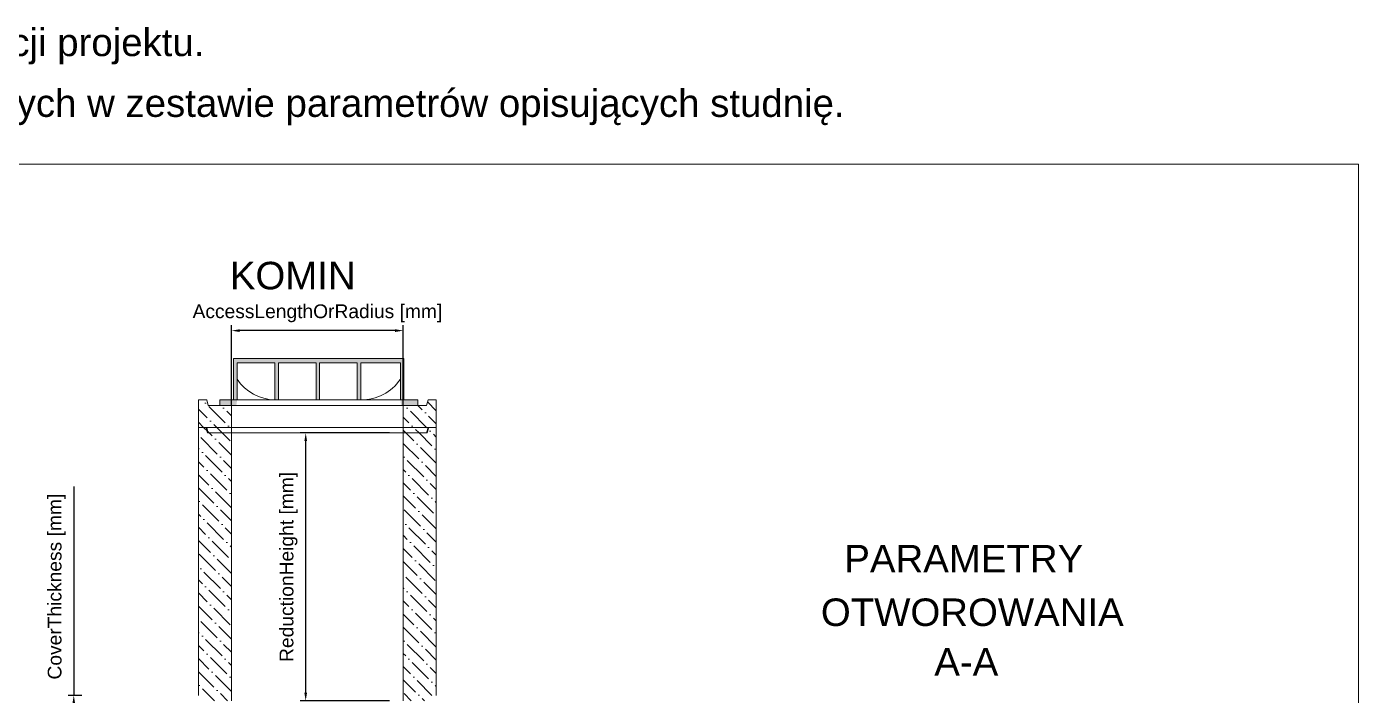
# Model space of a CAD drawing. Extents: x -36162 to -27468, y 13969 to 19902.
# Drawn here: x -32314 to -27468, y 17284 to 19715 of the extents above; entities that cross this region are included whole.
import ezdxf
from ezdxf.enums import TextEntityAlignment as Align

# ---------------------------------------------------------------- set-up
doc = ezdxf.new("R2010")
doc.units = 0
doc.header["$LTSCALE"] = 50
doc.header["$MEASUREMENT"] = 0
doc.layers.get('0').update_dxf_attribs({"lineweight": 0})
doc.layers.get('DEFPOINTS').update_dxf_attribs({"lineweight": 0})
doc.layers.add('0_5', color=250, linetype='Continuous', lineweight=0)
doc.layers.add('BA_szr', color=7, linetype='Continuous', lineweight=5)
doc.styles.add('_TCW_TXTSTY_2', font='times.ttf', dxfattribs={"height": 1e-07})
doc.styles.add('_TCW_TXTSTY_5', font='times.ttf', dxfattribs={"height": 0.15})
doc.styles.add('_TCW_TXTSTY_6', font='arial.ttf', dxfattribs={"height": 100.000008})
doc.styles.add('BIKWYM', font='BIKROMSW.SHX', dxfattribs={"width": 0.85})
doc.styles.get("Standard").update_dxf_attribs({"font": 'arial.ttf', "height": 50.000004})
doc.dimstyles.get("Standard").update_dxf_attribs({"dimtxt": 0.18, "dimasz": 0.18, "dimexe": 0.18, "dimexo": 0.0625, "dimgap": 0.09, "dimtad": 0, "dimtih": 1, "dimtoh": 1, "dimdec": 4, "dimzin": 0, "dimdsep": 46, "dimtxsty": 'Standard', "dimcen": 0.09, "dimadec": 0, "dimazin": 0, "dimtfac": 1, "dimtdec": 4, "dimtofl": 0, "dimtmove": 0, "dimatfit": 3, "dimfxl": 1, "dimtolj": 1, "dimtzin": 0, "dimarcsym": 0})

# ---------------------------------------------------------------- blocks, each defined once
blk = doc.blocks.new('*D23')
at = {"layer": '0_5', "color": 0, "linetype": 'ByBlock', "lineweight": -2, "transparency": 16777216}
for p, q in [((-30993.5, 18237.9), (-31318.5, 18237.9)), ((-31298.5, 17294), (-31298.5, 18207.9)), ((-30993.5, 17264), (-31318.5, 17264))]:
    blk.add_line(p, q, dxfattribs=at)
at = {"layer": '0_5', "color": 0, "transparency": 16777216}
for points in [[(-31303.5, 18207.9), (-31293.5, 18207.9), (-31298.5, 18237.9)], [(-31303.5, 17294), (-31293.5, 17294), (-31298.5, 17264)]]:
    blk.add_solid(points, dxfattribs=at)
at = {"layer": 'DEFPOINTS', "color": 0, "transparency": 16777216}
for p in [(-31298.5, 18237.9), (-30943.5, 18237.9), (-30943.5, 17264)]:
    blk.add_point(p, dxfattribs=at)
at = {"layer": '0_5', "color": 0, "transparency": 16777216, "insert": (-31360.8, 17750.9), "char_height": 50, "attachment_point": 5, "rotation": 90}
blk.add_mtext('\\A1;ReductionHeight [mm]', dxfattribs=at)
blk = doc.blocks.new('*D42')
at = {"layer": '0_5', "color": 0, "linetype": 'ByBlock', "lineweight": -2, "transparency": 16777216}
for p, q in [((-31568.5, 18337.9), (-31568.5, 18629.7)), ((-30973.5, 18609.7), (-31538.5, 18609.7)), ((-30943.5, 18337.9), (-30943.5, 18629.7)), ((-29873.9, 16599.3), (-29507.4, 15714.5)), ((-29462.3, 15733.2), (-29525.9, 15706.9)), ((-29449.8, 15575.3), (-29495.9, 15686.8)), ((-29393.2, 15566.3), (-29456.8, 15540))]:
    blk.add_line(p, q, dxfattribs=at)
at = {"layer": '0_5', "color": 0, "transparency": 16777216}
for points in [[(-31538.5, 18614.7), (-31538.5, 18604.7), (-31568.5, 18609.7)], [(-30973.5, 18614.7), (-30973.5, 18604.7), (-30943.5, 18609.7)], [(-29491.3, 15688.7), (-29500.6, 15684.9), (-29507.4, 15714.5)], [(-29445.1, 15577.2), (-29454.4, 15573.4), (-29438.3, 15547.6)]]:
    blk.add_solid(points, dxfattribs=at)
at = {"layer": 'DEFPOINTS', "color": 0, "transparency": 16777216}
for p in [(-31568.5, 18609.7), (-31568.5, 18237.9), (-30943.5, 18237.9), (-29416.1, 15752.3), (-29507.4, 15714.5), (-29347, 15585.4)]:
    blk.add_point(p, dxfattribs=at)
at = {"layer": '0_5', "color": 0, "transparency": 16777216, "insert": (-31256, 18672.5), "char_height": 50, "attachment_point": 5}
blk.add_mtext('\\A1;AccessLengthOrRadius [mm]', dxfattribs=at)
at = {"layer": '0_5', "color": 0, "transparency": 16777216, "insert": (-29656.8, 16236.9), "char_height": 50, "attachment_point": 5, "rotation": 292.5}
blk.add_mtext('\\A1;ActualPortDiameter [mm]', dxfattribs=at)
blk = doc.blocks.new('WYM-ST3')
for q in [(-7.5, 7.5), (-7.5, -7.5), (-3.75, 0)]:
    blk.add_line((0, 0), q)
blk = doc.blocks.new('*D41')
at = {"linetype": 'ByBlock', "lineweight": -2, "transparency": 16777216}
blk.add_arc((-28865.3, 15882.7), 735.8, 202.6557, 269.8443, dxfattribs=at)
at = {"layer": '0_5', "color": 0, "linetype": 'ByBlock', "lineweight": -2, "transparency": 16777216}
for p, q in [((-33231, 17744), (-33231, 18035.8)), ((-32606, 17744), (-32606, 18035.8)), ((-32636, 18015.8), (-33201, 18015.8))]:
    blk.add_line(p, q, dxfattribs=at)
at = {"layer": '0_5', "color": 0, "transparency": 16777216}
for points in [[(-33201, 18020.8), (-33201, 18010.8), (-33231, 18015.8)], [(-32636, 18020.8), (-32636, 18010.8), (-32606, 18015.8)]]:
    blk.add_solid(points, dxfattribs=at)
at = {"layer": 'DEFPOINTS', "color": 0, "transparency": 16777216}
for p in [(-33231, 18015.8), (-33231, 17644), (-32606, 17644), (-28865.3, 16739.4), (-28743.6, 15933.1), (-29561.9, 15594.2), (-29385.6, 15362.4), (-28865.3, 15026.7)]:
    blk.add_point(p, dxfattribs=at)
at = {"lineweight": -2, "transparency": 16777216, "xscale": 2, "yscale": 2, "zscale": 2}
for p, rotation in [((-29545.1, 15601.1), 112.5778683454403), ((-28865.3, 15146.9), 359.9221316545593)]:
    blk.add_blockref('WYM-ST3', p, dxfattribs=dict(at, rotation=rotation))
at = {"color": 7, "transparency": 16777216, "insert": (-29260.8, 15290.9), "char_height": 30, "attachment_point": 5, "rotation": 326.25, "style": 'BIKWYM'}
blk.add_mtext('\\A1;68°', dxfattribs=at)
at = {"layer": '0_5', "color": 0, "transparency": 16777216, "insert": (-32918.5, 18078.6), "char_height": 50, "attachment_point": 5}
blk.add_mtext('\\A1;AccessLengthOrRadius [mm]', dxfattribs=at)
blk = doc.blocks.new('*D44')
at = {"layer": '0_5', "color": 0, "linetype": 'ByBlock', "lineweight": -2, "transparency": 16777216}
for p, q in [((-32142.3, 18042.7), (-32142.3, 17284)), ((-32113.5, 17284), (-32162.3, 17284)), ((-32142.3, 17104.7), (-32142.3, 17254)), ((-32113.5, 17074.7), (-32162.3, 17074.7))]:
    blk.add_line(p, q, dxfattribs=at)
at = {"layer": '0_5', "color": 0, "transparency": 16777216}
for points in [[(-32147.3, 17254), (-32137.3, 17254), (-32142.3, 17284)], [(-32147.3, 17104.7), (-32137.3, 17104.7), (-32142.3, 17074.7)]]:
    blk.add_solid(points, dxfattribs=at)
at = {"layer": 'DEFPOINTS', "color": 0, "transparency": 16777216}
for p in [(-32142.3, 17284), (-32063.5, 17284), (-32063.5, 17074.7)]:
    blk.add_point(p, dxfattribs=at)
at = {"layer": '0_5', "color": 0, "transparency": 16777216, "insert": (-32204.7, 17679), "char_height": 50, "attachment_point": 5, "rotation": 90}
blk.add_mtext('\\A1;CoverThickness [mm]', dxfattribs=at)

msp = doc.modelspace()

# ---------------------------------------------------------------- hatches: boundary and pattern name
at = {"layer": '0_5', "linetype": 'Continuous', "lineweight": 0}
h = msp.add_hatch(dxfattribs=at)
h.set_pattern_fill('ANSI36', angle=90, style=0)
h.paths.add_polyline_path([(-31547.9, 18493.2), (-31411, 18493.2), (-31411, 18357.9), (-31397.9, 18357.9), (-31397.9, 18493.2), (-31261, 18493.2), (-31261, 18357.9), (-31247.9, 18357.9), (-31247.9, 18493.2), (-31111, 18493.2), (-31111, 18357.9), (-31097.9, 18357.9), (-31097.9, 18493.2), (-30954.1, 18493.2), (-30954.1, 18357.9), (-30941, 18357.9), (-30941, 18507.9), (-31561, 18507.9), (-31561, 18357.9), (-31547.9, 18357.9)])
h = msp.add_hatch(dxfattribs=at)
h.set_pattern_fill('ANSI36', angle=90, style=0)
h.paths.add_polyline_path([(-31547.9, 18357.9), (-31611, 18357.9), (-31611, 18337.9), (-31551, 18337.9)])
h.paths.add_polyline_path([(-30891, 18357.9), (-30954.1, 18357.9), (-30951, 18337.9), (-30891, 18337.9)])
h = msp.add_hatch(dxfattribs=at)
h.set_pattern_fill('ANSI36', angle=90, style=0)
h.paths.add_polyline_path([(-31547.9, 18357.9), (-31611, 18357.9), (-31611, 18337.9), (-31551, 18337.9)])
h.paths.add_polyline_path([(-30891, 18357.9), (-30954.1, 18357.9), (-30951, 18337.9), (-30891, 18337.9)])
at = {"layer": 'BA_szr', "linetype": 'Continuous', "lineweight": 0}
h = msp.add_hatch(dxfattribs=at)
h.set_pattern_fill('ANSI36', color=256, scale=270, angle=90, style=0)
h.paths.add_polyline_path([(-31658.5, 18257.9), (-31653.5, 18237.9), (-31568.5, 18237.9), (-31568.5, 18337.9), (-31611, 18337.9), (-31653.5, 18337.9), (-31658.5, 18357.9), (-31688.5, 18357.9), (-31688.5, 18257.9)])
h = msp.add_hatch(dxfattribs=at)
h.set_pattern_fill('ANSI36', color=256, scale=270, angle=90, style=0)
h.paths.add_polyline_path([(-30823.5, 18257.9), (-30823.5, 18357.9), (-30853.5, 18357.9), (-30858.5, 18337.9), (-30943.5, 18337.9), (-30943.5, 18237.9), (-30943.5, 18237.9), (-30858.5, 18237.9), (-30853.5, 18257.9), (-30823.5, 18257.9)])
h = msp.add_hatch(dxfattribs=at)
h.set_pattern_fill('ANSI36', color=256, scale=270, angle=90, style=0)
h.paths.add_polyline_path([(-31688.5, 17284), (-31688.5, 18257.9), (-31658.5, 18257.9), (-31653.5, 18237.9), (-31568.5, 18237.9), (-31568.5, 17264), (-31568.5, 17264), (-31653.5, 17264), (-31658.5, 17284), (-32063.5, 17284)])
h = msp.add_hatch(dxfattribs=at)
h.set_pattern_fill('ANSI36', color=256, scale=270, angle=90, style=0)
h.paths.add_polyline_path([(-30823.5, 17284), (-30823.5, 18257.9), (-30853.5, 18257.9), (-30858.5, 18237.9), (-30943.5, 18237.9), (-30943.5, 17264), (-30943.5, 17264), (-30858.5, 17264), (-30853.5, 17284), (-30823.5, 17284)])

# ---------------------------------------------------------------- linework, layer by layer
at = {"color": 7}
for p, q in [((-31653.5, 18337.9), (-31658.5, 18357.9)), ((-31653.5, 18337.9), (-31658.5, 18357.9)), ((-31568.5, 18337.9), (-31653.5, 18337.9)), ((-31568.5, 18337.9), (-31653.5, 18337.9)), ((-30943.5, 18337.9), (-30858.5, 18337.9)), ((-30943.5, 18337.9), (-30858.5, 18337.9)), ((-30858.5, 18337.9), (-30853.5, 18357.9)), ((-30858.5, 18337.9), (-30853.5, 18357.9)), ((-31653.5, 18237.9), (-31658.5, 18257.9)), ((-31568.5, 18237.9), (-31653.5, 18237.9)), ((-30943.5, 18237.9), (-30858.5, 18237.9)), ((-30858.5, 18237.9), (-30853.5, 18257.9))]:
    msp.add_line(p, q, dxfattribs=at)
at = {"color": 7, "linetype": 'Continuous', "lineweight": 0, "flags": 128}
msp.add_lwpolyline([(-36162.3, 19215.1), (-27468.5, 19215.1), (-27468.5, 13968.7), (-36162.3, 13968.7)], close=True, dxfattribs=at)
at = {"layer": '0_5', "color": 7}
for p, q in [((-31561, 18357.9), (-31561, 18507.9)), ((-31561, 18507.9), (-30941, 18507.9)), ((-31547.9, 18493.2), (-31411, 18493.2)), ((-31547.9, 18357.9), (-31547.9, 18493.2)), ((-31411, 18357.9), (-31411, 18493.2)), ((-31397.9, 18357.9), (-31397.9, 18493.2)), ((-31397.9, 18493.2), (-31261, 18493.2)), ((-31261, 18357.9), (-31261, 18493.2)), ((-31247.9, 18357.9), (-31247.9, 18493.2)), ((-31247.9, 18493.2), (-31111, 18493.2)), ((-31111, 18357.9), (-31111, 18493.2)), ((-31097.9, 18357.9), (-31097.9, 18493.2)), ((-31097.9, 18493.2), (-30954.1, 18493.2)), ((-30954.1, 18357.9), (-30954.1, 18493.2)), ((-30941, 18357.9), (-30941, 18507.9)), ((-31658.5, 18357.9), (-31688.5, 18357.9)), ((-31688.5, 18257.9), (-31688.5, 18357.9)), ((-31658.5, 18357.9), (-31688.5, 18357.9)), ((-31611, 18357.9), (-30891, 18357.9)), ((-31611, 18337.9), (-31611, 18357.9)), ((-31611, 18357.9), (-31561, 18357.9)), ((-31611, 18357.9), (-30891, 18357.9)), ((-31611, 18337.9), (-31611, 18357.9)), ((-31611, 18357.9), (-31561, 18357.9)), ((-31568.5, 18337.9), (-31568.5, 18237.9)), ((-31568.5, 18337.9), (-30943.5, 18337.9)), ((-31568.5, 18337.9), (-30943.5, 18337.9)), ((-30943.5, 18337.9), (-30943.5, 18237.9)), ((-30891, 18337.9), (-30891, 18357.9)), ((-30891, 18337.9), (-30891, 18357.9)), ((-30853.5, 18357.9), (-30823.5, 18357.9)), ((-30853.5, 18357.9), (-30823.5, 18357.9)), ((-30823.5, 18257.9), (-30823.5, 18357.9)), ((-31658.5, 18257.9), (-31688.5, 18257.9)), ((-31688.5, 17284), (-31688.5, 18257.9)), ((-31664.4, 18257.9), (-30847.6, 18257.9)), ((-31653.5, 18237.9), (-31658.5, 18257.9)), ((-31568.5, 18237.9), (-31653.5, 18237.9)), ((-31568.5, 18237.9), (-31568.5, 17264)), ((-31568.5, 18237.9), (-30943.5, 18237.9)), ((-31568.5, 18237.9), (-30943.5, 18237.9)), ((-30943.5, 18237.9), (-30943.5, 17264)), ((-30943.5, 18237.9), (-30858.5, 18237.9)), ((-30858.5, 18237.9), (-30853.5, 18257.9)), ((-30853.5, 18257.9), (-30823.5, 18257.9)), ((-30853.5, 18257.9), (-30823.5, 18257.9)), ((-30823.5, 17284), (-30823.5, 18257.9))]:
    msp.add_line(p, q, dxfattribs=at)
at = {"layer": '0_5', "color": 7, "ltscale": 0.0625}
for p, q in [((-31688.5, 18232.9), (-31688.5, 18257.9)), ((-30823.5, 18232.9), (-30823.5, 18257.9))]:
    msp.add_line(p, q, dxfattribs=at)
at = {"layer": '0_5', "color": 7, "ltscale": 0.060179}
for p, q in [((-31664.4, 18257.9), (-31688.5, 18257.9)), ((-30823.5, 18257.9), (-30847.6, 18257.9))]:
    msp.add_line(p, q, dxfattribs=at)
at = {"layer": '0_5', "color": 7, "ltscale": 0.036417}
for p, q in [((-31656.8, 18240.9), (-31660.6, 18254.9)), ((-30855.2, 18240.9), (-30851.4, 18254.9))]:
    msp.add_line(p, q, dxfattribs=at)
at = {"layer": '0_5', "color": 7, "ltscale": 0.211077}
for p, q in [((-31568.5, 18237.9), (-31652.9, 18237.9)), ((-30859.1, 18237.9), (-30943.5, 18237.9))]:
    msp.add_line(p, q, dxfattribs=at)
at = {"layer": '0_5', "color": 7}
for centre, radius, start, end in [((-31405.8, 18530), 172.1, 214.3209, 268.2532), ((-31405.8, 18530), 172.1, 214.3209, 268.2532), ((-31096.1, 18529.7), 171.8, 269.3757, 325.7025), ((-31096.1, 18529.7), 171.8, 269.3757, 325.7025), ((-31664.4, 18253.9), 4, 15.0001, 89.9999), ((-31652.9, 18241.9), 4, 195.0001, 269.9999), ((-30859.1, 18241.9), 4, 270.0001, 344.9999), ((-30847.6, 18253.9), 4, 90.0001, 164.9999)]:
    msp.add_arc(centre, radius, start, end, dxfattribs=at)

# ---------------------------------------------------------------- texts
at = {"color": 7, "linetype": 'Continuous'}
for s, height, style, p in [('klk', 0.0000001, '_TCW_TXTSTY_2', (-30145.1, 17652.9)), ('lkkllkkl', 0.15, '_TCW_TXTSTY_5', (-30364.5, 17295.8))]:
    msp.add_text(s, height=height, dxfattribs=dict(at, style=style)).set_placement(p, align=Align.TOP_LEFT)
at = {"layer": '0_5', "color": 7, "linetype": 'Continuous', "style": '_TCW_TXTSTY_6'}
for s, p in [('Rysunek należy rozpatrywać z pozostałą częścią dokumentacji projektu.', (-36131.1, 19707.5)), ('Na rysunku przedstawiono interpretację wartości zdefiniowanych w zestawie parametrów opisujących studnię. ', (-36131.1, 19486.6)), ('KOMIN', (-31574.6, 18859.8)), ('PARAMETRY ', (-29338.8, 17831)), ('OTWOROWANIA', (-29424.1, 17636.1)), ('A-A', (-29011.4, 17455.7))]:
    msp.add_text(s, height=100, dxfattribs=at).set_placement(p, align=Align.TOP_LEFT)

# ---------------------------------------------------------------- dimensions: what is measured, and where the dimension line sits
at = {"layer": '0_5', "color": 7}
for base, p1, p2, angle, text, picture, middle in [((-29507.4, 15714.5), (-29347, 15585.4), (-29416.1, 15752.3), 112.5, 'ActualPortDiameter [mm]', '*D42', (-29695.5, 16220.9)), ((-32142.3, 17284), (-32063.5, 17074.7), (-32063.5, 17284), 90, 'CoverThickness [mm]', '*D44', (-32142.3, 17679))]:
    dim = msp.add_linear_dim(base=base, p1=p1, p2=p2, angle=angle, text=text, dimstyle='Standard', override={"dimtxt": 50.000004, "dimasz": 30, "dimexe": 20, "dimexo": 50, "dimgap": 30, "dimtad": 1, "dimtih": 0, "dimtoh": 0, "dimdec": 0, "dimrnd": 1e-07, "dimzin": 12, "dimcen": 2.5, "dimtfac": 30, "dimtix": 1, "dimtofl": 1, "dimtmove": 1}, dxfattribs=at)
    dim.commit()
    dim.dimension.update_dxf_attribs({"geometry": picture, "text_midpoint": middle, "dimtype": 161})
for base, p1, p2, picture, middle in [((-31568.5, 18609.7), (-30943.5, 18237.9), (-31568.5, 18237.9), '*D42', (-31256, 18609.7)), ((-33231, 18015.8), (-32606, 17644), (-33231, 17644), '*D41', (-32918.5, 18015.8))]:
    dim = msp.add_linear_dim(base=base, p1=p1, p2=p2, text='AccessLengthOrRadius [mm]', dimstyle='Standard', override={"dimtxt": 50.000004, "dimasz": 30, "dimexe": 20, "dimexo": 100, "dimgap": 30, "dimtad": 1, "dimtih": 0, "dimtoh": 0, "dimdec": 0, "dimrnd": 1e-07, "dimzin": 12, "dimtofl": 1}, dxfattribs=at)
    dim.commit()
    dim.dimension.update_dxf_attribs({"geometry": picture, "text_midpoint": middle, "dimtype": 160})
dim = msp.add_aligned_dim(p1=(-30943.5, 17264), p2=(-30943.5, 18237.9), distance=354.9, text='ReductionHeight [mm]', dimstyle='Standard', override={"dimtxt": 50.000004, "dimasz": 30, "dimexe": 20, "dimexo": 50, "dimgap": 30, "dimtad": 1, "dimtih": 0, "dimtoh": 0, "dimdec": 0, "dimrnd": 1e-07, "dimzin": 12, "dimtix": 1, "dimtofl": 1}, dxfattribs=at)
dim.commit()
dim.dimension.update_dxf_attribs({"geometry": '*D23', "text_midpoint": (-31360.8, 17750.9)})

doc.saveas('drawing.dxf')
